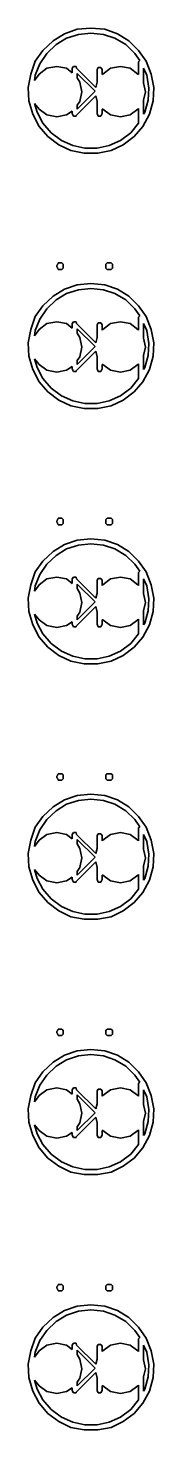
# Model space of a CAD drawing. Header units: millimetres. Extents: x 13 to 30, y -7 to 214.
# Drawn here: x 12.9 to 17.9, y 48.5 to 103.3 of the extents above; entities that cross this region are included whole.
import ezdxf

# ---------------------------------------------------------------- set-up
doc = ezdxf.new("R2010")
doc.units = ezdxf.units.MM
doc.layers.add('Pen 3', color=96, linetype='CONTINUOUS', true_color=0x008000)

msp = doc.modelspace()

# ---------------------------------------------------------------- linework, layer by layer
at = {"layer": 'Pen 3', "color": 96, "lineweight": 35, "true_color": 0x008000}
for p, q in [((14.375, 103.125), (14.875, 103.3)), ((14.875, 103.3), (15.4, 103.35)), ((15.4, 103.35), (15.95, 103.3)), ((15.95, 103.3), (16.45, 103.125)), ((13.525, 102.475), (13.925, 102.85)), ((14.05, 102.7), (13.675, 102.35)), ((13.925, 102.85), (14.375, 103.125)), ((14.45, 102.95), (14.05, 102.7)), ((14.925, 103.1), (14.45, 102.95)), ((15.4, 103.15), (14.925, 103.1)), ((15.9, 103.1), (15.4, 103.15)), ((16.35, 102.95), (15.9, 103.1)), ((16.775, 102.7), (16.35, 102.95)), ((16.45, 103.125), (16.9, 102.85)), ((17.125, 102.35), (16.775, 102.7)), ((16.9, 102.85), (17.275, 102.475)), ((13.225, 102.05), (13.525, 102.475)), ((13.675, 102.35), (13.4, 101.95)), ((17.325, 102.075), (17.125, 102.35)), ((17.275, 102.475), (17.575, 102.05)), ((13.05, 101.55), (13.225, 102.05)), ((13.4, 101.95), (13.225, 101.5)), ((13.375, 101.55), (13.675, 101.775)), ((13.675, 101.775), (14.075, 101.85)), ((14.075, 101.85), (14.45, 101.775)), ((14.45, 101.775), (14.675, 101.6)), ((14.675, 101.775), (14.725, 101.85)), ((14.675, 101.6), (14.675, 101.775)), ((14.725, 101.85), (14.825, 101.85)), ((14.825, 101.85), (14.85, 101.775)), ((14.85, 101.775), (15.6, 101.025)), ((15.575, 100.875), (14.875, 101.575)), ((14.875, 101.575), (14.875, 101.4)), ((15.65, 101.725), (15.7, 101.8)), ((15.65, 101.25), (15.65, 101.725)), ((15.7, 101.8), (15.8, 101.8)), ((15.8, 101.8), (15.85, 101.725)), ((15.85, 101.725), (15.85, 101.525)), ((15.875, 101.55), (16.175, 101.775)), ((16.175, 101.775), (16.575, 101.85)), ((16.575, 101.85), (16.95, 101.775)), ((16.95, 101.775), (17.25, 101.55)), ((17.275, 102.025), (17.325, 102.075)), ((17.275, 101.525), (17.275, 102.025)), ((17.6, 101.5), (17.475, 101.775)), ((17.475, 101.775), (17.475, 101.2)), ((17.575, 102.05), (17.775, 101.55)), ((12.95, 101.025), (13.05, 101.55)), ((12.975, 100.5), (12.95, 101.025)), ((13.2, 101.3), (13.375, 101.55)), ((13.225, 101.5), (13.2, 101.3)), ((14.875, 101.4), (14.975, 101.225)), ((14.975, 101.225), (15.05, 100.85)), ((15.6, 101.025), (15.65, 101.225)), ((15.65, 101.225), (15.65, 101.25)), ((15.85, 101.525), (15.875, 101.55)), ((17.25, 101.55), (17.275, 101.525)), ((17.475, 101.2), (17.55, 100.85)), ((17.675, 101), (17.6, 101.5)), ((17.775, 101.55), (17.875, 101.025)), ((17.875, 101.025), (17.85, 100.5)), ((13.125, 99.975), (12.975, 100.5)), ((15.6, 100.7), (14.825, 99.925)), ((14.875, 100.175), (15.575, 100.875)), ((14.975, 100.475), (14.875, 100.325)), ((15.05, 100.85), (14.975, 100.475)), ((15.65, 100.475), (15.6, 100.7)), ((15.65, 100), (15.65, 100.475)), ((15.65, 100.475), (15.65, 100.475)), ((17.55, 100.85), (17.475, 100.525)), ((17.475, 100.525), (17.475, 99.975)), ((17.525, 100.05), (17.65, 100.525)), ((17.65, 100.525), (17.675, 101)), ((17.85, 100.5), (17.7, 99.975)), ((13.375, 99.5), (13.125, 99.975)), ((13.375, 100.175), (13.2, 100.4)), ((13.2, 100.4), (13.3, 100.05)), ((13.3, 100.05), (13.525, 99.625)), ((13.675, 99.95), (13.375, 100.175)), ((14.075, 99.875), (13.675, 99.95)), ((14.45, 99.95), (14.075, 99.875)), ((14.675, 100.1), (14.45, 99.95)), ((14.675, 100), (14.675, 100.1)), ((14.725, 99.9), (14.675, 100)), ((14.825, 99.925), (14.825, 99.9)), ((14.875, 100.325), (14.875, 100.175)), ((15.7, 99.9), (15.65, 100)), ((15.85, 100), (15.8, 99.9)), ((15.875, 100.175), (15.85, 100.175)), ((15.85, 100.175), (15.85, 100)), ((16.175, 99.95), (15.875, 100.175)), ((16.575, 99.875), (16.175, 99.95)), ((16.95, 99.95), (16.575, 99.875)), ((17.25, 100.175), (16.95, 99.95)), ((17.275, 100.2), (17.25, 100.175)), ((17.275, 99.625), (17.275, 100.2)), ((17.7, 99.975), (17.45, 99.5)), ((17.475, 99.975), (17.525, 100.05)), ((13.725, 99.1), (13.375, 99.5)), ((13.525, 99.625), (13.85, 99.25)), ((14.75, 99.9), (14.725, 99.9)), ((14.775, 99.9), (14.75, 99.9)), ((14.75, 99.9), (14.75, 99.9)), ((14.825, 99.9), (14.775, 99.9)), ((15.8, 99.9), (15.7, 99.9)), ((16.975, 99.25), (17.275, 99.625)), ((17.45, 99.5), (17.1, 99.1)), ((14.15, 98.775), (13.725, 99.1)), ((13.85, 99.25), (14.25, 98.95)), ((14.25, 98.95), (14.7, 98.75)), ((16.125, 98.75), (16.575, 98.95)), ((16.575, 98.95), (16.975, 99.25)), ((17.1, 99.1), (16.675, 98.775)), ((14.625, 98.55), (14.15, 98.775)), ((15.15, 98.45), (14.625, 98.55)), ((14.7, 98.75), (15.175, 98.65)), ((15.675, 98.45), (15.15, 98.45)), ((15.175, 98.65), (15.65, 98.65)), ((15.65, 98.65), (16.125, 98.75)), ((16.2, 98.55), (15.675, 98.45)), ((16.675, 98.775), (16.2, 98.55)), ((14.075, 94.05), (14.1, 94.075)), ((14.075, 94), (14.075, 94.05)), ((14.1, 93.975), (14.075, 94)), ((14.1, 94.1), (14.125, 94.125)), ((14.1, 94.075), (14.1, 94.1)), ((14.1, 93.95), (14.1, 93.975)), ((14.125, 93.925), (14.1, 93.95)), ((14.125, 94.125), (14.125, 94.15)), ((14.125, 94.15), (14.15, 94.15)), ((14.125, 93.9), (14.125, 93.925)), ((14.15, 93.9), (14.125, 93.9)), ((14.15, 94.15), (14.175, 94.15)), ((14.175, 93.9), (14.15, 93.9)), ((14.175, 94.15), (14.225, 94.15)), ((14.225, 93.9), (14.175, 93.9)), ((14.225, 94.15), (14.25, 94.15)), ((14.25, 93.9), (14.225, 93.9)), ((14.25, 94.15), (14.275, 94.15)), ((14.275, 93.9), (14.25, 93.9)), ((14.275, 94.15), (14.3, 94.125)), ((14.3, 93.925), (14.275, 93.9)), ((14.3, 94.125), (14.325, 94.1)), ((14.325, 93.95), (14.3, 93.925)), ((14.325, 94.1), (14.325, 94.075)), ((14.325, 94.075), (14.325, 94.05)), ((14.325, 94.05), (14.325, 94)), ((14.325, 94), (14.325, 93.975)), ((14.325, 93.975), (14.325, 93.95)), ((16, 94.1), (16.025, 94.125)), ((16, 94.075), (16, 94.1)), ((16, 94.05), (16, 94.075)), ((16, 94), (16, 94.05)), ((16, 93.975), (16, 94)), ((16, 93.95), (16, 93.975)), ((16.025, 93.925), (16, 93.95)), ((16.025, 94.125), (16.05, 94.15)), ((16.05, 93.9), (16.025, 93.925)), ((16.05, 94.15), (16.075, 94.15)), ((16.075, 93.9), (16.05, 93.9)), ((16.075, 94.15), (16.1, 94.15)), ((16.1, 93.9), (16.075, 93.9)), ((16.1, 94.15), (16.15, 94.15)), ((16.15, 93.9), (16.1, 93.9)), ((16.15, 94.15), (16.175, 94.15)), ((16.175, 93.9), (16.15, 93.9)), ((16.175, 94.15), (16.2, 94.15)), ((16.2, 93.9), (16.175, 93.9)), ((16.2, 94.15), (16.225, 94.125)), ((16.225, 93.925), (16.2, 93.9)), ((16.225, 94.125), (16.25, 94.1)), ((16.25, 93.95), (16.225, 93.925)), ((16.25, 94.1), (16.25, 94.075)), ((16.25, 94.075), (16.25, 94.05)), ((16.25, 94.05), (16.25, 94)), ((16.25, 94), (16.25, 93.975)), ((16.25, 93.975), (16.25, 93.95)), ((14.875, 93.3), (15.4, 93.35)), ((15.4, 93.35), (15.95, 93.3)), ((13.525, 92.475), (13.925, 92.85)), ((13.925, 92.85), (14.375, 93.125)), ((14.45, 92.95), (14.05, 92.7)), ((14.375, 93.125), (14.875, 93.3)), ((14.925, 93.1), (14.45, 92.95)), ((15.4, 93.15), (14.925, 93.1)), ((15.9, 93.1), (15.4, 93.15)), ((16.35, 92.95), (15.9, 93.1)), ((15.95, 93.3), (16.45, 93.125)), ((16.775, 92.7), (16.35, 92.95)), ((16.45, 93.125), (16.9, 92.85)), ((16.9, 92.85), (17.275, 92.475)), ((13.225, 92.05), (13.525, 92.475)), ((13.675, 92.35), (13.4, 91.95)), ((14.05, 92.7), (13.675, 92.35)), ((17.125, 92.35), (16.775, 92.7)), ((17.325, 92.075), (17.125, 92.35)), ((17.275, 92.475), (17.575, 92.05)), ((13.05, 91.55), (13.225, 92.05)), ((13.4, 91.95), (13.225, 91.5)), ((13.375, 91.55), (13.675, 91.775)), ((13.675, 91.775), (14.075, 91.85)), ((14.075, 91.85), (14.45, 91.775)), ((14.45, 91.775), (14.675, 91.6)), ((14.675, 91.775), (14.725, 91.85)), ((14.675, 91.6), (14.675, 91.775)), ((14.725, 91.85), (14.825, 91.85)), ((14.825, 91.85), (14.85, 91.775)), ((14.85, 91.775), (15.6, 91.025)), ((15.65, 91.725), (15.7, 91.8)), ((15.65, 91.25), (15.65, 91.725)), ((15.7, 91.8), (15.8, 91.8)), ((15.8, 91.8), (15.85, 91.725)), ((15.85, 91.725), (15.85, 91.525)), ((15.875, 91.55), (16.175, 91.775)), ((16.175, 91.775), (16.575, 91.85)), ((16.575, 91.85), (16.95, 91.775)), ((16.95, 91.775), (17.25, 91.55)), ((17.275, 92.025), (17.325, 92.075)), ((17.275, 91.525), (17.275, 92.025)), ((17.6, 91.5), (17.475, 91.775)), ((17.475, 91.775), (17.475, 91.2)), ((17.575, 92.05), (17.775, 91.55)), ((12.95, 91.025), (13.05, 91.55)), ((13.2, 91.3), (13.375, 91.55)), ((13.225, 91.5), (13.2, 91.3)), ((15.575, 90.875), (14.875, 91.575)), ((14.875, 91.575), (14.875, 91.4)), ((14.875, 91.4), (14.975, 91.225)), ((14.975, 91.225), (15.05, 90.85)), ((15.6, 91.025), (15.65, 91.225)), ((15.65, 91.225), (15.65, 91.25)), ((15.85, 91.525), (15.875, 91.55)), ((17.25, 91.55), (17.275, 91.525)), ((17.475, 91.2), (17.55, 90.85)), ((17.675, 91), (17.6, 91.5)), ((17.775, 91.55), (17.875, 91.025)), ((12.975, 90.5), (12.95, 91.025)), ((15.6, 90.7), (14.825, 89.925)), ((14.875, 90.175), (15.575, 90.875)), ((15.05, 90.85), (14.975, 90.475)), ((15.65, 90.475), (15.6, 90.7)), ((17.55, 90.85), (17.475, 90.525)), ((17.65, 90.525), (17.675, 91)), ((17.875, 91.025), (17.85, 90.5)), ((13.125, 89.975), (12.975, 90.5)), ((13.375, 90.175), (13.2, 90.4)), ((13.2, 90.4), (13.3, 90.05)), ((13.3, 90.05), (13.525, 89.625)), ((13.675, 89.95), (13.375, 90.175)), ((14.675, 90.1), (14.45, 89.95)), ((14.675, 90), (14.675, 90.1)), ((14.975, 90.475), (14.875, 90.325)), ((14.875, 90.325), (14.875, 90.175)), ((15.65, 90), (15.65, 90.475)), ((15.65, 90.475), (15.65, 90.475)), ((15.875, 90.175), (15.85, 90.175)), ((15.85, 90.175), (15.85, 90)), ((16.175, 89.95), (15.875, 90.175)), ((17.25, 90.175), (16.95, 89.95)), ((17.275, 90.2), (17.25, 90.175)), ((17.275, 89.625), (17.275, 90.2)), ((17.475, 90.525), (17.475, 89.975)), ((17.475, 89.975), (17.525, 90.05)), ((17.525, 90.05), (17.65, 90.525)), ((17.85, 90.5), (17.7, 89.975)), ((13.375, 89.5), (13.125, 89.975)), ((13.725, 89.1), (13.375, 89.5)), ((13.525, 89.625), (13.85, 89.25)), ((14.075, 89.875), (13.675, 89.95)), ((14.45, 89.95), (14.075, 89.875)), ((14.725, 89.9), (14.675, 90)), ((14.75, 89.9), (14.725, 89.9)), ((14.775, 89.9), (14.75, 89.9)), ((14.75, 89.9), (14.75, 89.9)), ((14.825, 89.9), (14.775, 89.9)), ((14.825, 89.925), (14.825, 89.9)), ((15.7, 89.9), (15.65, 90)), ((15.8, 89.9), (15.7, 89.9)), ((15.85, 90), (15.8, 89.9)), ((16.575, 89.875), (16.175, 89.95)), ((16.95, 89.95), (16.575, 89.875)), ((16.975, 89.25), (17.275, 89.625)), ((17.45, 89.5), (17.1, 89.1)), ((17.7, 89.975), (17.45, 89.5)), ((14.15, 88.775), (13.725, 89.1)), ((13.85, 89.25), (14.25, 88.95)), ((14.25, 88.95), (14.7, 88.75)), ((16.125, 88.75), (16.575, 88.95)), ((16.575, 88.95), (16.975, 89.25)), ((17.1, 89.1), (16.675, 88.775)), ((14.625, 88.55), (14.15, 88.775)), ((15.15, 88.45), (14.625, 88.55)), ((14.7, 88.75), (15.175, 88.65)), ((15.675, 88.45), (15.15, 88.45)), ((15.175, 88.65), (15.65, 88.65)), ((15.65, 88.65), (16.125, 88.75)), ((16.2, 88.55), (15.675, 88.45)), ((16.675, 88.775), (16.2, 88.55)), ((14.075, 84.05), (14.1, 84.075)), ((14.075, 84), (14.075, 84.05)), ((14.1, 83.975), (14.075, 84)), ((14.1, 84.1), (14.125, 84.125)), ((14.1, 84.075), (14.1, 84.1)), ((14.125, 84.125), (14.125, 84.15)), ((14.125, 84.15), (14.15, 84.15)), ((14.15, 84.15), (14.175, 84.15)), ((14.175, 84.15), (14.225, 84.15)), ((14.225, 84.15), (14.25, 84.15)), ((14.25, 84.15), (14.275, 84.15)), ((14.275, 84.15), (14.3, 84.125)), ((14.3, 84.125), (14.325, 84.1)), ((14.325, 84.1), (14.325, 84.075)), ((14.325, 84.075), (14.325, 84.05)), ((14.325, 84.05), (14.325, 84)), ((14.325, 84), (14.325, 83.975)), ((16, 84.1), (16.025, 84.125)), ((16, 84.075), (16, 84.1)), ((16, 84.05), (16, 84.075)), ((16, 84), (16, 84.05)), ((16, 83.975), (16, 84)), ((16.025, 84.125), (16.05, 84.15)), ((16.05, 84.15), (16.075, 84.15)), ((16.075, 84.15), (16.1, 84.15)), ((16.1, 84.15), (16.15, 84.15)), ((16.15, 84.15), (16.175, 84.15)), ((16.175, 84.15), (16.2, 84.15)), ((16.2, 84.15), (16.225, 84.125)), ((16.225, 84.125), (16.25, 84.1)), ((16.25, 84.1), (16.25, 84.075)), ((16.25, 84.075), (16.25, 84.05)), ((16.25, 84.05), (16.25, 84)), ((16.25, 84), (16.25, 83.975)), ((14.1, 83.95), (14.1, 83.975)), ((14.125, 83.925), (14.1, 83.95)), ((14.125, 83.9), (14.125, 83.925)), ((14.15, 83.9), (14.125, 83.9)), ((14.175, 83.9), (14.15, 83.9)), ((14.225, 83.9), (14.175, 83.9)), ((14.25, 83.9), (14.225, 83.9)), ((14.275, 83.9), (14.25, 83.9)), ((14.3, 83.925), (14.275, 83.9)), ((14.325, 83.95), (14.3, 83.925)), ((14.325, 83.975), (14.325, 83.95)), ((16, 83.95), (16, 83.975)), ((16.025, 83.925), (16, 83.95)), ((16.05, 83.9), (16.025, 83.925)), ((16.075, 83.9), (16.05, 83.9)), ((16.1, 83.9), (16.075, 83.9)), ((16.15, 83.9), (16.1, 83.9)), ((16.175, 83.9), (16.15, 83.9)), ((16.2, 83.9), (16.175, 83.9)), ((16.225, 83.925), (16.2, 83.9)), ((16.25, 83.95), (16.225, 83.925)), ((16.25, 83.975), (16.25, 83.95)), ((13.925, 82.85), (14.375, 83.125)), ((14.45, 82.95), (14.05, 82.7)), ((14.375, 83.125), (14.875, 83.3)), ((14.925, 83.1), (14.45, 82.95)), ((14.875, 83.3), (15.4, 83.35)), ((15.4, 83.15), (14.925, 83.1)), ((15.4, 83.35), (15.95, 83.3)), ((15.9, 83.1), (15.4, 83.15)), ((16.35, 82.95), (15.9, 83.1)), ((15.95, 83.3), (16.45, 83.125)), ((16.775, 82.7), (16.35, 82.95)), ((16.45, 83.125), (16.9, 82.85)), ((13.225, 82.05), (13.525, 82.475)), ((13.675, 82.35), (13.4, 81.95)), ((13.525, 82.475), (13.925, 82.85)), ((14.05, 82.7), (13.675, 82.35)), ((17.125, 82.35), (16.775, 82.7)), ((16.9, 82.85), (17.275, 82.475)), ((17.325, 82.075), (17.125, 82.35)), ((17.275, 82.475), (17.575, 82.05)), ((13.05, 81.55), (13.225, 82.05)), ((13.4, 81.95), (13.225, 81.5)), ((13.675, 81.775), (14.075, 81.85)), ((14.075, 81.85), (14.45, 81.775)), ((14.675, 81.775), (14.725, 81.85)), ((14.725, 81.85), (14.825, 81.85)), ((14.825, 81.85), (14.85, 81.775)), ((16.175, 81.775), (16.575, 81.85)), ((16.575, 81.85), (16.95, 81.775)), ((17.275, 82.025), (17.325, 82.075)), ((17.275, 81.525), (17.275, 82.025)), ((17.575, 82.05), (17.775, 81.55)), ((12.95, 81.025), (13.05, 81.55)), ((13.2, 81.3), (13.375, 81.55)), ((13.225, 81.5), (13.2, 81.3)), ((13.375, 81.55), (13.675, 81.775)), ((14.45, 81.775), (14.675, 81.6)), ((14.675, 81.6), (14.675, 81.775)), ((14.85, 81.775), (15.6, 81.025)), ((15.575, 80.875), (14.875, 81.575)), ((14.875, 81.575), (14.875, 81.4)), ((14.875, 81.4), (14.975, 81.225)), ((15.65, 81.725), (15.7, 81.8)), ((15.65, 81.25), (15.65, 81.725)), ((15.7, 81.8), (15.8, 81.8)), ((15.8, 81.8), (15.85, 81.725)), ((15.85, 81.725), (15.85, 81.525)), ((15.85, 81.525), (15.875, 81.55)), ((15.875, 81.55), (16.175, 81.775)), ((16.95, 81.775), (17.25, 81.55)), ((17.25, 81.55), (17.275, 81.525)), ((17.6, 81.5), (17.475, 81.775)), ((17.475, 81.775), (17.475, 81.2)), ((17.675, 81), (17.6, 81.5)), ((17.775, 81.55), (17.875, 81.025)), ((12.975, 80.5), (12.95, 81.025)), ((14.875, 80.175), (15.575, 80.875)), ((14.975, 81.225), (15.05, 80.85)), ((15.05, 80.85), (14.975, 80.475)), ((15.6, 81.025), (15.65, 81.225)), ((15.65, 81.225), (15.65, 81.25)), ((17.475, 81.2), (17.55, 80.85)), ((17.55, 80.85), (17.475, 80.525)), ((17.65, 80.525), (17.675, 81)), ((17.875, 81.025), (17.85, 80.5)), ((13.125, 79.975), (12.975, 80.5)), ((13.375, 80.175), (13.2, 80.4)), ((13.2, 80.4), (13.3, 80.05)), ((13.675, 79.95), (13.375, 80.175)), ((15.6, 80.7), (14.825, 79.925)), ((14.975, 80.475), (14.875, 80.325)), ((14.875, 80.325), (14.875, 80.175)), ((15.65, 80.475), (15.6, 80.7)), ((15.65, 80), (15.65, 80.475)), ((15.65, 80.475), (15.65, 80.475)), ((15.875, 80.175), (15.85, 80.175)), ((15.85, 80.175), (15.85, 80)), ((16.175, 79.95), (15.875, 80.175)), ((17.25, 80.175), (16.95, 79.95)), ((17.275, 80.2), (17.25, 80.175)), ((17.275, 79.625), (17.275, 80.2)), ((17.475, 80.525), (17.475, 79.975)), ((17.525, 80.05), (17.65, 80.525)), ((17.85, 80.5), (17.7, 79.975)), ((13.375, 79.5), (13.125, 79.975)), ((13.3, 80.05), (13.525, 79.625)), ((13.525, 79.625), (13.85, 79.25)), ((14.075, 79.875), (13.675, 79.95)), ((14.45, 79.95), (14.075, 79.875)), ((14.675, 80.1), (14.45, 79.95)), ((14.675, 80), (14.675, 80.1)), ((14.725, 79.9), (14.675, 80)), ((14.75, 79.9), (14.725, 79.9)), ((14.775, 79.9), (14.75, 79.9)), ((14.75, 79.9), (14.75, 79.9)), ((14.825, 79.9), (14.775, 79.9)), ((14.825, 79.925), (14.825, 79.9)), ((15.7, 79.9), (15.65, 80)), ((15.8, 79.9), (15.7, 79.9)), ((15.85, 80), (15.8, 79.9)), ((16.575, 79.875), (16.175, 79.95)), ((16.95, 79.95), (16.575, 79.875)), ((16.975, 79.25), (17.275, 79.625)), ((17.7, 79.975), (17.45, 79.5)), ((17.475, 79.975), (17.525, 80.05)), ((13.725, 79.1), (13.375, 79.5)), ((14.15, 78.775), (13.725, 79.1)), ((13.85, 79.25), (14.25, 78.95)), ((16.575, 78.95), (16.975, 79.25)), ((17.1, 79.1), (16.675, 78.775)), ((17.45, 79.5), (17.1, 79.1)), ((14.625, 78.55), (14.15, 78.775)), ((14.25, 78.95), (14.7, 78.75)), ((15.15, 78.45), (14.625, 78.55)), ((14.7, 78.75), (15.175, 78.65)), ((15.175, 78.65), (15.65, 78.65)), ((15.65, 78.65), (16.125, 78.75)), ((16.2, 78.55), (15.675, 78.45)), ((16.125, 78.75), (16.575, 78.95)), ((16.675, 78.775), (16.2, 78.55)), ((15.675, 78.45), (15.15, 78.45)), ((14.1, 74.1), (14.125, 74.125)), ((14.125, 74.125), (14.125, 74.15)), ((14.125, 74.15), (14.15, 74.15)), ((14.15, 74.15), (14.175, 74.15)), ((14.175, 74.15), (14.225, 74.15)), ((14.225, 74.15), (14.25, 74.15)), ((14.25, 74.15), (14.275, 74.15)), ((14.275, 74.15), (14.3, 74.125)), ((14.3, 74.125), (14.325, 74.1)), ((16, 74.1), (16.025, 74.125)), ((16.025, 74.125), (16.05, 74.15)), ((16.05, 74.15), (16.075, 74.15)), ((16.075, 74.15), (16.1, 74.15)), ((16.1, 74.15), (16.15, 74.15)), ((16.15, 74.15), (16.175, 74.15)), ((16.175, 74.15), (16.2, 74.15)), ((16.2, 74.15), (16.225, 74.125)), ((16.225, 74.125), (16.25, 74.1)), ((14.075, 74.05), (14.1, 74.075)), ((14.075, 74), (14.075, 74.05)), ((14.1, 73.975), (14.075, 74)), ((14.1, 74.075), (14.1, 74.1)), ((14.1, 73.95), (14.1, 73.975)), ((14.125, 73.925), (14.1, 73.95)), ((14.125, 73.9), (14.125, 73.925)), ((14.15, 73.9), (14.125, 73.9)), ((14.175, 73.9), (14.15, 73.9)), ((14.225, 73.9), (14.175, 73.9)), ((14.25, 73.9), (14.225, 73.9)), ((14.275, 73.9), (14.25, 73.9)), ((14.3, 73.925), (14.275, 73.9)), ((14.325, 73.95), (14.3, 73.925)), ((14.325, 74.1), (14.325, 74.075)), ((14.325, 74.075), (14.325, 74.05)), ((14.325, 74.05), (14.325, 74)), ((14.325, 74), (14.325, 73.975)), ((14.325, 73.975), (14.325, 73.95)), ((16, 74.075), (16, 74.1)), ((16, 74.05), (16, 74.075)), ((16, 74), (16, 74.05)), ((16, 73.975), (16, 74)), ((16, 73.95), (16, 73.975)), ((16.025, 73.925), (16, 73.95)), ((16.05, 73.9), (16.025, 73.925)), ((16.075, 73.9), (16.05, 73.9)), ((16.1, 73.9), (16.075, 73.9)), ((16.15, 73.9), (16.1, 73.9)), ((16.175, 73.9), (16.15, 73.9)), ((16.2, 73.9), (16.175, 73.9)), ((16.225, 73.925), (16.2, 73.9)), ((16.25, 73.95), (16.225, 73.925)), ((16.25, 74.1), (16.25, 74.075)), ((16.25, 74.075), (16.25, 74.05)), ((16.25, 74.05), (16.25, 74)), ((16.25, 74), (16.25, 73.975)), ((16.25, 73.975), (16.25, 73.95)), ((13.925, 72.85), (14.375, 73.125)), ((14.375, 73.125), (14.875, 73.3)), ((14.925, 73.1), (14.45, 72.95)), ((14.875, 73.3), (15.4, 73.35)), ((15.4, 73.15), (14.925, 73.1)), ((15.4, 73.35), (15.95, 73.3)), ((15.9, 73.1), (15.4, 73.15)), ((16.35, 72.95), (15.9, 73.1)), ((15.95, 73.3), (16.45, 73.125)), ((16.45, 73.125), (16.9, 72.85)), ((13.225, 72.05), (13.525, 72.475)), ((13.525, 72.475), (13.925, 72.85)), ((14.05, 72.7), (13.675, 72.35)), ((14.45, 72.95), (14.05, 72.7)), ((16.775, 72.7), (16.35, 72.95)), ((17.125, 72.35), (16.775, 72.7)), ((16.9, 72.85), (17.275, 72.475)), ((17.275, 72.475), (17.575, 72.05)), ((13.05, 71.55), (13.225, 72.05)), ((13.4, 71.95), (13.225, 71.5)), ((13.675, 72.35), (13.4, 71.95)), ((17.325, 72.075), (17.125, 72.35)), ((17.275, 72.025), (17.325, 72.075)), ((17.275, 71.525), (17.275, 72.025)), ((17.575, 72.05), (17.775, 71.55)), ((12.95, 71.025), (13.05, 71.55)), ((13.2, 71.3), (13.375, 71.55)), ((13.225, 71.5), (13.2, 71.3)), ((13.375, 71.55), (13.675, 71.775)), ((13.675, 71.775), (14.075, 71.85)), ((14.075, 71.85), (14.45, 71.775)), ((14.45, 71.775), (14.675, 71.6)), ((14.675, 71.775), (14.725, 71.85)), ((14.675, 71.6), (14.675, 71.775)), ((14.725, 71.85), (14.825, 71.85)), ((14.825, 71.85), (14.85, 71.775)), ((14.85, 71.775), (15.6, 71.025)), ((15.575, 70.875), (14.875, 71.575)), ((14.875, 71.575), (14.875, 71.4)), ((14.875, 71.4), (14.975, 71.225)), ((15.65, 71.725), (15.7, 71.8)), ((15.65, 71.25), (15.65, 71.725)), ((15.7, 71.8), (15.8, 71.8)), ((15.8, 71.8), (15.85, 71.725)), ((15.85, 71.725), (15.85, 71.525)), ((15.85, 71.525), (15.875, 71.55)), ((15.875, 71.55), (16.175, 71.775)), ((16.175, 71.775), (16.575, 71.85)), ((16.575, 71.85), (16.95, 71.775)), ((16.95, 71.775), (17.25, 71.55)), ((17.25, 71.55), (17.275, 71.525)), ((17.6, 71.5), (17.475, 71.775)), ((17.475, 71.775), (17.475, 71.2)), ((17.675, 71), (17.6, 71.5)), ((17.775, 71.55), (17.875, 71.025)), ((12.975, 70.5), (12.95, 71.025)), ((14.875, 70.175), (15.575, 70.875)), ((14.975, 71.225), (15.05, 70.85)), ((15.05, 70.85), (14.975, 70.475)), ((15.6, 71.025), (15.65, 71.225)), ((15.65, 71.225), (15.65, 71.25)), ((17.475, 71.2), (17.55, 70.85)), ((17.55, 70.85), (17.475, 70.525)), ((17.65, 70.525), (17.675, 71)), ((17.875, 71.025), (17.85, 70.5)), ((13.125, 69.975), (12.975, 70.5)), ((13.375, 70.175), (13.2, 70.4)), ((13.2, 70.4), (13.3, 70.05)), ((15.6, 70.7), (14.825, 69.925)), ((14.975, 70.475), (14.875, 70.325)), ((14.875, 70.325), (14.875, 70.175)), ((15.65, 70.475), (15.6, 70.7)), ((15.65, 70), (15.65, 70.475)), ((15.65, 70.475), (15.65, 70.475)), ((17.475, 70.525), (17.475, 69.975)), ((17.525, 70.05), (17.65, 70.525)), ((17.85, 70.5), (17.7, 69.975)), ((13.375, 69.5), (13.125, 69.975)), ((13.3, 70.05), (13.525, 69.625)), ((13.675, 69.95), (13.375, 70.175)), ((14.075, 69.875), (13.675, 69.95)), ((14.45, 69.95), (14.075, 69.875)), ((14.675, 70.1), (14.45, 69.95)), ((14.675, 70), (14.675, 70.1)), ((14.725, 69.9), (14.675, 70)), ((14.75, 69.9), (14.725, 69.9)), ((14.775, 69.9), (14.75, 69.9)), ((14.75, 69.9), (14.75, 69.9)), ((14.825, 69.9), (14.775, 69.9)), ((14.825, 69.925), (14.825, 69.9)), ((15.7, 69.9), (15.65, 70)), ((15.8, 69.9), (15.7, 69.9)), ((15.85, 70), (15.8, 69.9)), ((15.875, 70.175), (15.85, 70.175)), ((15.85, 70.175), (15.85, 70)), ((16.175, 69.95), (15.875, 70.175)), ((16.575, 69.875), (16.175, 69.95)), ((16.95, 69.95), (16.575, 69.875)), ((17.25, 70.175), (16.95, 69.95)), ((17.275, 70.2), (17.25, 70.175)), ((17.275, 69.625), (17.275, 70.2)), ((17.7, 69.975), (17.45, 69.5)), ((17.475, 69.975), (17.525, 70.05)), ((13.725, 69.1), (13.375, 69.5)), ((13.525, 69.625), (13.85, 69.25)), ((13.85, 69.25), (14.25, 68.95)), ((16.575, 68.95), (16.975, 69.25)), ((16.975, 69.25), (17.275, 69.625)), ((17.45, 69.5), (17.1, 69.1)), ((14.15, 68.775), (13.725, 69.1)), ((14.625, 68.55), (14.15, 68.775)), ((14.25, 68.95), (14.7, 68.75)), ((14.7, 68.75), (15.175, 68.65)), ((15.175, 68.65), (15.65, 68.65)), ((15.65, 68.65), (16.125, 68.75)), ((16.125, 68.75), (16.575, 68.95)), ((16.675, 68.775), (16.2, 68.55)), ((17.1, 69.1), (16.675, 68.775)), ((15.15, 68.45), (14.625, 68.55)), ((15.675, 68.45), (15.15, 68.45)), ((16.2, 68.55), (15.675, 68.45)), ((14.075, 64.05), (14.1, 64.075)), ((14.075, 64), (14.075, 64.05)), ((14.1, 63.975), (14.075, 64)), ((14.1, 64.1), (14.125, 64.125)), ((14.1, 64.075), (14.1, 64.1)), ((14.1, 63.95), (14.1, 63.975)), ((14.125, 63.925), (14.1, 63.95)), ((14.125, 64.125), (14.125, 64.15)), ((14.125, 64.15), (14.15, 64.15)), ((14.125, 63.9), (14.125, 63.925)), ((14.15, 63.9), (14.125, 63.9)), ((14.15, 64.15), (14.175, 64.15)), ((14.175, 63.9), (14.15, 63.9)), ((14.175, 64.15), (14.225, 64.15)), ((14.225, 63.9), (14.175, 63.9)), ((14.225, 64.15), (14.25, 64.15)), ((14.25, 63.9), (14.225, 63.9)), ((14.25, 64.15), (14.275, 64.15)), ((14.275, 63.9), (14.25, 63.9)), ((14.275, 64.15), (14.3, 64.125)), ((14.3, 63.925), (14.275, 63.9)), ((14.3, 64.125), (14.325, 64.1)), ((14.325, 63.95), (14.3, 63.925)), ((14.325, 64.1), (14.325, 64.075)), ((14.325, 64.075), (14.325, 64.05)), ((14.325, 64.05), (14.325, 64)), ((14.325, 64), (14.325, 63.975)), ((14.325, 63.975), (14.325, 63.95)), ((16, 64.1), (16.025, 64.125)), ((16, 64.075), (16, 64.1)), ((16, 64.05), (16, 64.075)), ((16, 64), (16, 64.05)), ((16, 63.975), (16, 64)), ((16, 63.95), (16, 63.975)), ((16.025, 63.925), (16, 63.95)), ((16.025, 64.125), (16.05, 64.15)), ((16.05, 63.9), (16.025, 63.925)), ((16.05, 64.15), (16.075, 64.15)), ((16.075, 63.9), (16.05, 63.9)), ((16.075, 64.15), (16.1, 64.15)), ((16.1, 63.9), (16.075, 63.9)), ((16.1, 64.15), (16.15, 64.15)), ((16.15, 63.9), (16.1, 63.9)), ((16.15, 64.15), (16.175, 64.15)), ((16.175, 63.9), (16.15, 63.9)), ((16.175, 64.15), (16.2, 64.15)), ((16.2, 63.9), (16.175, 63.9)), ((16.2, 64.15), (16.225, 64.125)), ((16.225, 63.925), (16.2, 63.9)), ((16.225, 64.125), (16.25, 64.1)), ((16.25, 63.95), (16.225, 63.925)), ((16.25, 64.1), (16.25, 64.075)), ((16.25, 64.075), (16.25, 64.05)), ((16.25, 64.05), (16.25, 64)), ((16.25, 64), (16.25, 63.975)), ((16.25, 63.975), (16.25, 63.95)), ((14.375, 63.125), (14.875, 63.3)), ((14.875, 63.3), (15.4, 63.35)), ((15.4, 63.15), (14.925, 63.1)), ((15.4, 63.35), (15.95, 63.3)), ((15.9, 63.1), (15.4, 63.15)), ((15.95, 63.3), (16.45, 63.125)), ((13.525, 62.475), (13.925, 62.85)), ((14.05, 62.7), (13.675, 62.35)), ((13.925, 62.85), (14.375, 63.125)), ((14.45, 62.95), (14.05, 62.7)), ((14.925, 63.1), (14.45, 62.95)), ((16.35, 62.95), (15.9, 63.1)), ((16.775, 62.7), (16.35, 62.95)), ((16.45, 63.125), (16.9, 62.85)), ((17.125, 62.35), (16.775, 62.7)), ((16.9, 62.85), (17.275, 62.475)), ((13.05, 61.55), (13.225, 62.05)), ((13.225, 62.05), (13.525, 62.475)), ((13.675, 62.35), (13.4, 61.95)), ((17.325, 62.075), (17.125, 62.35)), ((17.275, 62.475), (17.575, 62.05)), ((17.275, 62.025), (17.325, 62.075)), ((17.575, 62.05), (17.775, 61.55)), ((12.95, 61.025), (13.05, 61.55)), ((13.2, 61.3), (13.375, 61.55)), ((13.225, 61.5), (13.2, 61.3)), ((13.4, 61.95), (13.225, 61.5)), ((13.375, 61.55), (13.675, 61.775)), ((13.675, 61.775), (14.075, 61.85)), ((14.075, 61.85), (14.45, 61.775)), ((14.45, 61.775), (14.675, 61.6)), ((14.675, 61.775), (14.725, 61.85)), ((14.675, 61.6), (14.675, 61.775)), ((14.725, 61.85), (14.825, 61.85)), ((14.825, 61.85), (14.85, 61.775)), ((14.85, 61.775), (15.6, 61.025)), ((15.575, 60.875), (14.875, 61.575)), ((14.875, 61.575), (14.875, 61.4)), ((15.65, 61.725), (15.7, 61.8)), ((15.65, 61.25), (15.65, 61.725)), ((15.7, 61.8), (15.8, 61.8)), ((15.8, 61.8), (15.85, 61.725)), ((15.85, 61.725), (15.85, 61.525)), ((15.85, 61.525), (15.875, 61.55)), ((15.875, 61.55), (16.175, 61.775)), ((16.175, 61.775), (16.575, 61.85)), ((16.575, 61.85), (16.95, 61.775)), ((16.95, 61.775), (17.25, 61.55)), ((17.25, 61.55), (17.275, 61.525)), ((17.275, 61.525), (17.275, 62.025)), ((17.6, 61.5), (17.475, 61.775)), ((17.475, 61.775), (17.475, 61.2)), ((17.675, 61), (17.6, 61.5)), ((17.775, 61.55), (17.875, 61.025)), ((12.975, 60.5), (12.95, 61.025)), ((14.875, 61.4), (14.975, 61.225)), ((14.975, 61.225), (15.05, 60.85)), ((15.6, 61.025), (15.65, 61.225)), ((15.65, 61.225), (15.65, 61.25)), ((17.475, 61.2), (17.55, 60.85)), ((17.65, 60.525), (17.675, 61)), ((17.875, 61.025), (17.85, 60.5)), ((13.125, 59.975), (12.975, 60.5)), ((13.375, 60.175), (13.2, 60.4)), ((13.2, 60.4), (13.3, 60.05)), ((15.6, 60.7), (14.825, 59.925)), ((14.875, 60.175), (15.575, 60.875)), ((14.975, 60.475), (14.875, 60.325)), ((15.05, 60.85), (14.975, 60.475)), ((15.65, 60.475), (15.6, 60.7)), ((15.65, 60), (15.65, 60.475)), ((15.65, 60.475), (15.65, 60.475)), ((17.55, 60.85), (17.475, 60.525)), ((17.475, 60.525), (17.475, 59.975)), ((17.525, 60.05), (17.65, 60.525)), ((17.85, 60.5), (17.7, 59.975)), ((13.375, 59.5), (13.125, 59.975)), ((13.3, 60.05), (13.525, 59.625)), ((13.675, 59.95), (13.375, 60.175)), ((14.075, 59.875), (13.675, 59.95)), ((14.45, 59.95), (14.075, 59.875)), ((14.675, 60.1), (14.45, 59.95)), ((14.675, 60), (14.675, 60.1)), ((14.725, 59.9), (14.675, 60)), ((14.75, 59.9), (14.725, 59.9)), ((14.775, 59.9), (14.75, 59.9)), ((14.75, 59.9), (14.75, 59.9)), ((14.825, 59.9), (14.775, 59.9)), ((14.825, 59.925), (14.825, 59.9)), ((14.875, 60.325), (14.875, 60.175)), ((15.7, 59.9), (15.65, 60)), ((15.8, 59.9), (15.7, 59.9)), ((15.85, 60), (15.8, 59.9)), ((15.875, 60.175), (15.85, 60.175)), ((15.85, 60.175), (15.85, 60)), ((16.175, 59.95), (15.875, 60.175)), ((16.575, 59.875), (16.175, 59.95)), ((16.95, 59.95), (16.575, 59.875)), ((17.25, 60.175), (16.95, 59.95)), ((17.275, 60.2), (17.25, 60.175)), ((17.275, 59.625), (17.275, 60.2)), ((17.7, 59.975), (17.45, 59.5)), ((17.475, 59.975), (17.525, 60.05)), ((13.725, 59.1), (13.375, 59.5)), ((13.525, 59.625), (13.85, 59.25)), ((16.975, 59.25), (17.275, 59.625)), ((17.45, 59.5), (17.1, 59.1)), ((14.15, 58.775), (13.725, 59.1)), ((13.85, 59.25), (14.25, 58.95)), ((14.625, 58.55), (14.15, 58.775)), ((14.25, 58.95), (14.7, 58.75)), ((14.7, 58.75), (15.175, 58.65)), ((15.65, 58.65), (16.125, 58.75)), ((16.125, 58.75), (16.575, 58.95)), ((16.675, 58.775), (16.2, 58.55)), ((16.575, 58.95), (16.975, 59.25)), ((17.1, 59.1), (16.675, 58.775)), ((15.15, 58.45), (14.625, 58.55)), ((15.675, 58.45), (15.15, 58.45)), ((15.175, 58.65), (15.65, 58.65)), ((16.2, 58.55), (15.675, 58.45)), ((14.075, 54.05), (14.1, 54.075)), ((14.075, 54), (14.075, 54.05)), ((14.1, 53.975), (14.075, 54)), ((14.1, 54.1), (14.125, 54.125)), ((14.1, 54.075), (14.1, 54.1)), ((14.1, 53.95), (14.1, 53.975)), ((14.125, 53.925), (14.1, 53.95)), ((14.125, 54.125), (14.125, 54.15)), ((14.125, 54.15), (14.15, 54.15)), ((14.125, 53.9), (14.125, 53.925)), ((14.15, 53.9), (14.125, 53.9)), ((14.15, 54.15), (14.175, 54.15)), ((14.175, 53.9), (14.15, 53.9)), ((14.175, 54.15), (14.225, 54.15)), ((14.225, 53.9), (14.175, 53.9)), ((14.225, 54.15), (14.25, 54.15)), ((14.25, 53.9), (14.225, 53.9)), ((14.25, 54.15), (14.275, 54.15)), ((14.275, 53.9), (14.25, 53.9)), ((14.275, 54.15), (14.3, 54.125)), ((14.3, 53.925), (14.275, 53.9)), ((14.3, 54.125), (14.325, 54.1)), ((14.325, 53.95), (14.3, 53.925)), ((14.325, 54.1), (14.325, 54.075)), ((14.325, 54.075), (14.325, 54.05)), ((14.325, 54.05), (14.325, 54)), ((14.325, 54), (14.325, 53.975)), ((14.325, 53.975), (14.325, 53.95)), ((16, 54.1), (16.025, 54.125)), ((16, 54.075), (16, 54.1)), ((16, 54.05), (16, 54.075)), ((16, 54), (16, 54.05)), ((16, 53.975), (16, 54)), ((16, 53.95), (16, 53.975)), ((16.025, 53.925), (16, 53.95)), ((16.025, 54.125), (16.05, 54.15)), ((16.05, 53.9), (16.025, 53.925)), ((16.05, 54.15), (16.075, 54.15)), ((16.075, 53.9), (16.05, 53.9)), ((16.075, 54.15), (16.1, 54.15)), ((16.1, 53.9), (16.075, 53.9)), ((16.1, 54.15), (16.15, 54.15)), ((16.15, 53.9), (16.1, 53.9)), ((16.15, 54.15), (16.175, 54.15)), ((16.175, 53.9), (16.15, 53.9)), ((16.175, 54.15), (16.2, 54.15)), ((16.2, 53.9), (16.175, 53.9)), ((16.2, 54.15), (16.225, 54.125)), ((16.225, 53.925), (16.2, 53.9)), ((16.225, 54.125), (16.25, 54.1)), ((16.25, 53.95), (16.225, 53.925)), ((16.25, 54.1), (16.25, 54.075)), ((16.25, 54.075), (16.25, 54.05)), ((16.25, 54.05), (16.25, 54)), ((16.25, 54), (16.25, 53.975)), ((16.25, 53.975), (16.25, 53.95)), ((14.375, 53.125), (14.875, 53.3)), ((14.875, 53.3), (15.4, 53.35)), ((15.4, 53.35), (15.95, 53.3)), ((15.95, 53.3), (16.45, 53.125)), ((13.525, 52.475), (13.925, 52.85)), ((13.925, 52.85), (14.375, 53.125)), ((14.45, 52.95), (14.05, 52.7)), ((14.925, 53.1), (14.45, 52.95)), ((15.4, 53.15), (14.925, 53.1)), ((15.9, 53.1), (15.4, 53.15)), ((16.35, 52.95), (15.9, 53.1)), ((16.775, 52.7), (16.35, 52.95)), ((16.45, 53.125), (16.9, 52.85)), ((16.9, 52.85), (17.275, 52.475)), ((13.225, 52.05), (13.525, 52.475)), ((13.675, 52.35), (13.4, 51.95)), ((14.05, 52.7), (13.675, 52.35)), ((17.125, 52.35), (16.775, 52.7)), ((17.325, 52.075), (17.125, 52.35)), ((17.275, 52.475), (17.575, 52.05)), ((13.05, 51.55), (13.225, 52.05)), ((13.4, 51.95), (13.225, 51.5)), ((13.375, 51.55), (13.675, 51.775)), ((13.675, 51.775), (14.075, 51.85)), ((14.075, 51.85), (14.45, 51.775)), ((14.45, 51.775), (14.675, 51.6)), ((14.675, 51.775), (14.725, 51.85)), ((14.675, 51.6), (14.675, 51.775)), ((14.725, 51.85), (14.825, 51.85)), ((14.825, 51.85), (14.85, 51.775)), ((14.85, 51.775), (15.6, 51.025)), ((15.65, 51.725), (15.7, 51.8)), ((15.65, 51.25), (15.65, 51.725)), ((15.7, 51.8), (15.8, 51.8)), ((15.8, 51.8), (15.85, 51.725)), ((15.85, 51.725), (15.85, 51.525)), ((15.875, 51.55), (16.175, 51.775)), ((16.175, 51.775), (16.575, 51.85)), ((16.575, 51.85), (16.95, 51.775)), ((16.95, 51.775), (17.25, 51.55)), ((17.275, 52.025), (17.325, 52.075)), ((17.275, 51.525), (17.275, 52.025)), ((17.6, 51.5), (17.475, 51.775)), ((17.475, 51.775), (17.475, 51.2)), ((17.575, 52.05), (17.775, 51.55)), ((12.95, 51.025), (13.05, 51.55)), ((13.2, 51.3), (13.375, 51.55)), ((13.225, 51.5), (13.2, 51.3)), ((15.575, 50.875), (14.875, 51.575)), ((14.875, 51.575), (14.875, 51.4)), ((14.875, 51.4), (14.975, 51.225)), ((14.975, 51.225), (15.05, 50.85)), ((15.6, 51.025), (15.65, 51.225)), ((15.65, 51.225), (15.65, 51.25)), ((15.85, 51.525), (15.875, 51.55)), ((17.25, 51.55), (17.275, 51.525)), ((17.475, 51.2), (17.55, 50.85)), ((17.675, 51), (17.6, 51.5)), ((17.775, 51.55), (17.875, 51.025)), ((12.975, 50.5), (12.95, 51.025)), ((15.6, 50.7), (14.825, 49.925)), ((14.875, 50.175), (15.575, 50.875)), ((15.05, 50.85), (14.975, 50.475)), ((15.65, 50.475), (15.6, 50.7)), ((17.55, 50.85), (17.475, 50.525)), ((17.475, 50.525), (17.475, 49.975)), ((17.525, 50.05), (17.65, 50.525)), ((17.65, 50.525), (17.675, 51)), ((17.875, 51.025), (17.85, 50.5)), ((13.125, 49.975), (12.975, 50.5)), ((13.375, 49.5), (13.125, 49.975)), ((13.375, 50.175), (13.2, 50.4)), ((13.2, 50.4), (13.3, 50.05)), ((13.3, 50.05), (13.525, 49.625)), ((13.675, 49.95), (13.375, 50.175)), ((14.675, 50.1), (14.45, 49.95)), ((14.675, 50), (14.675, 50.1)), ((14.725, 49.9), (14.675, 50)), ((14.975, 50.475), (14.875, 50.325)), ((14.875, 50.325), (14.875, 50.175)), ((15.65, 50), (15.65, 50.475)), ((15.65, 50.475), (15.65, 50.475)), ((15.7, 49.9), (15.65, 50)), ((15.85, 50), (15.8, 49.9)), ((15.875, 50.175), (15.85, 50.175)), ((15.85, 50.175), (15.85, 50)), ((16.175, 49.95), (15.875, 50.175)), ((17.25, 50.175), (16.95, 49.95)), ((17.275, 50.2), (17.25, 50.175)), ((17.275, 49.625), (17.275, 50.2)), ((17.7, 49.975), (17.45, 49.5)), ((17.475, 49.975), (17.525, 50.05)), ((17.85, 50.5), (17.7, 49.975)), ((13.725, 49.1), (13.375, 49.5)), ((13.525, 49.625), (13.85, 49.25)), ((14.075, 49.875), (13.675, 49.95)), ((14.45, 49.95), (14.075, 49.875)), ((14.75, 49.9), (14.725, 49.9)), ((14.775, 49.9), (14.75, 49.9)), ((14.75, 49.9), (14.75, 49.9)), ((14.825, 49.9), (14.775, 49.9)), ((14.825, 49.925), (14.825, 49.9)), ((15.8, 49.9), (15.7, 49.9)), ((16.575, 49.875), (16.175, 49.95)), ((16.95, 49.95), (16.575, 49.875)), ((16.975, 49.25), (17.275, 49.625)), ((17.45, 49.5), (17.1, 49.1)), ((14.15, 48.775), (13.725, 49.1)), ((13.85, 49.25), (14.25, 48.95)), ((14.25, 48.95), (14.7, 48.75)), ((16.125, 48.75), (16.575, 48.95)), ((16.575, 48.95), (16.975, 49.25)), ((17.1, 49.1), (16.675, 48.775)), ((14.625, 48.55), (14.15, 48.775)), ((15.15, 48.45), (14.625, 48.55)), ((14.7, 48.75), (15.175, 48.65)), ((15.675, 48.45), (15.15, 48.45)), ((15.175, 48.65), (15.65, 48.65)), ((15.65, 48.65), (16.125, 48.75)), ((16.2, 48.55), (15.675, 48.45)), ((16.675, 48.775), (16.2, 48.55))]:
    msp.add_line(p, q, dxfattribs=at)

doc.saveas('drawing.dxf')
